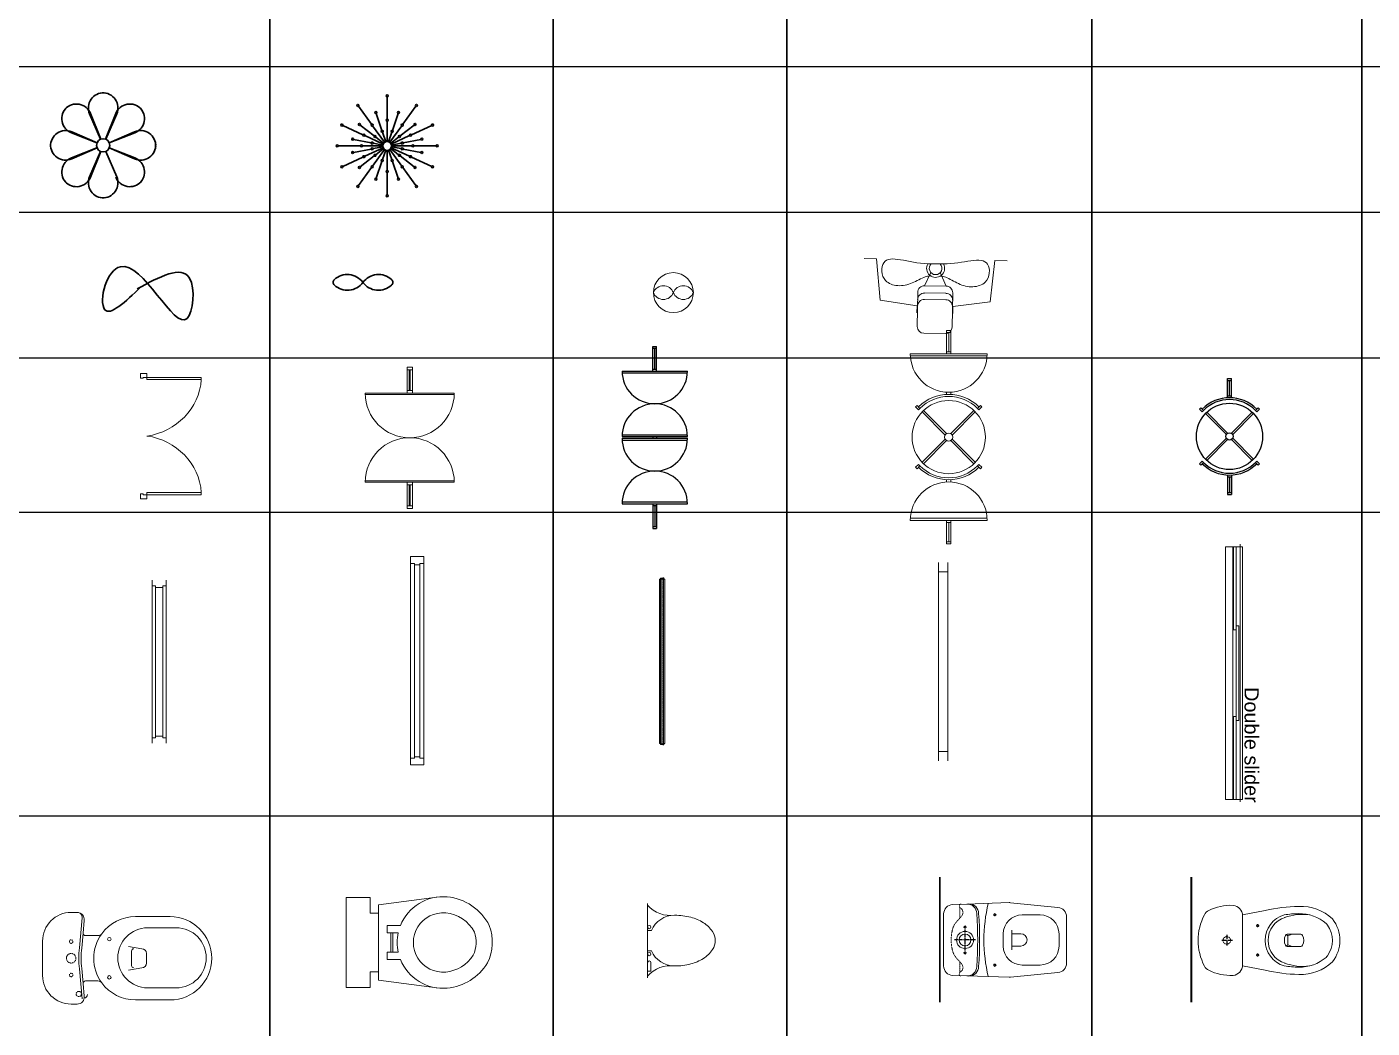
# Model space of a CAD drawing. Header units: millimetres. Extents: x 7765 to 58251, y -31150 to 10119.
# Drawn here: x 14942 to 22053, y -725 to 4569 of the extents above; entities that cross this region are included whole.
import ezdxf

# ---------------------------------------------------------------- set-up
doc = ezdxf.new("R2010")
doc.units = ezdxf.units.MM
for name, pattern in [('CENTER2', [1.125, 0.75, -0.125, 0.125, -0.125]), ('HIDDEN', [9.525, 6.35, -3.175]), ('HIDDEN2', [0.1875, 0.125, -0.0625])]:
    doc.linetypes.add(name, pattern=pattern)
doc.layers.add('axes', color=40, linetype='CENTER2')
doc.layers.add('ELECT. FIXTURE', color=3, linetype='Continuous')
for name, color, linetype, lineweight in [('DOOR', 26, 'Continuous', 9), ('E_LITE_POINT_Pen_No__14', 14, 'Continuous', 18), ('Eelectrical', 5, 'Continuous', 30), ('ELECTRICAL', 6, 'Continuous', 13), ('ELECTRICAL LAYOUT', 126, 'Continuous', 30), ('FUR', 7, 'Continuous', 15), ('FURNITURE', 32, 'Continuous', 13), ('text', 7, 'Continuous', 5), ('WIN', 34, 'Continuous', 5)]:
    doc.layers.add(name, color=color, linetype=linetype, lineweight=lineweight)
doc.styles.get("Standard").update_dxf_attribs({"font": 'Arial.ttf'})

# ---------------------------------------------------------------- blocks, each defined once
blk = doc.blocks.new('A$C19C41023')
for p, q in [((-50, 1825), (-50, 2500)), ((-50, 2500), (50, 2500)), ((-50, 2450), (50, 2450)), ((0, 1875), (0, 2450)), ((50, 1825), (50, 2500)), ((-50, 1875), (50, 1875)), ((-900, 1825), (900, 1825)), ((-899, 1775), (899, 1775)), ((-900, 25), (900, 25)), ((-899, 75), (899, 75)), ((-50, 25), (-50, -25)), ((50, 25), (50, -25)), ((-900, -25), (900, -25)), ((-899, -75), (899, -75)), ((-900, -1825), (900, -1825)), ((-899, -1775), (899, -1775)), ((-50, -1825), (-50, -2500)), ((50, -1825), (50, -2500)), ((-50, -1875), (50, -1875)), ((0, -1875), (0, -2450)), ((-50, -2450), (50, -2450)), ((-50, -2500), (50, -2500))]:
    blk.add_line(p, q)
for centre, start, end in [((0, 1825), 180, 360), ((0, 25), 360, 180), ((0, -25), 180, 360), ((0, -1825), 360, 180)]:
    blk.add_arc(centre, 900, start, end)
blk = doc.blocks.new('A$C715E23D6')
for p, q in [((-50, 999), (-50, 1500)), ((-50, 1500), (50, 1500)), ((-50, 1450), (50, 1450)), ((0, 1049), (0, 1450)), ((50, 999), (50, 1500)), ((-50, 1049), (50, 1049)), ((-50, -999), (-50, -1500)), ((50, -999), (50, -1500)), ((-50, -1049), (50, -1049)), ((0, -1049), (0, -1450)), ((-50, -1450), (50, -1450)), ((-50, -1500), (50, -1500))]:
    blk.add_line(p, q)
for points in [[(-673, 673), (-741, 741), (-774, 707), (-707, 640), (-673, 673)], [(673, 673), (741, 741), (774, 707), (707, 640), (673, 673)], [(-623, 589), (-82, 48)], [(-589, 623), (-48, 82)], [(589, 623), (48, 82)], [(623, 589), (82, 48)], [(-82, -48), (-623, -589)], [(-48, -82), (-589, -623)], [(48, -82), (589, -623)], [(82, -48), (623, -589)], [(-673, -673), (-707, -640), (-774, -707), (-741, -741), (-673, -673)], [(673, -673), (741, -741), (774, -707), (707, -640), (673, -673)]]:
    blk.add_lwpolyline(points)
for radius in [857, 95.2]:
    blk.add_circle((0, 0), radius)
for radius, start, end in [(1000, 45, 135), (952, 45, 135), (952, 225, 315), (1000, 225, 315)]:
    blk.add_arc((0, 0), radius, start, end)
blk = doc.blocks.new('WWCCCC')
for p, q in [((143.3, 188.2), (68.3, 185.7)), ((366, 195.6), (143.3, 188.2)), ((624.1, 170.4), (372.6, 195.4)), ((20, -139.3), (20, 135.7)), ((435, 130.7), (530, 130.7)), ((670, -124.1), (670, 120.5)), ((335, 30.7), (335, -34.3)), ((380, -54.3), (380, 50.7)), ((428.5, 30.7), (380, 30.7)), ((630, -34.3), (630, 30.7)), ((428.5, -34.3), (380, -34.3)), ((435, -134.3), (530, -134.3)), ((143.3, -191.7), (68.3, -189.2)), ((366, -199.2), (143.3, -191.7)), ((624.1, -173.9), (372.6, -199))]:
    blk.add_line(p, q)
at = {"linetype": 'HIDDEN2'}
for p, q in [((105.8, 186.9), (105.8, 185.5)), ((105.8, 169.4), (105.8, 114)), ((105.8, -117.6), (105.8, -173)), ((105.8, -189.1), (105.8, -190.5))]:
    blk.add_line(p, q, dxfattribs=at)
at = {"linetype": 'HIDDEN'}
for p, q in [((133, 74.4), (133, 57.1)), ((298.6, 130.7), (281.4, 130.7)), ((290, 139.4), (290, 122.1)), ((141.6, 65.7), (124.4, 65.7)), ((141.6, -69.3), (124.4, -69.3)), ((133, -77.9), (133, -60.6)), ((298.6, -134.3), (281.4, -134.3)), ((290, -142.9), (290, -125.6))]:
    blk.add_line(p, q, dxfattribs=at)
at = {"const_width": 10}
blk.add_lwpolyline([(0, -331), (0, 331)], dxfattribs=at)
for centre, radius in [((133, 65.7), 5.44), ((290, 130.7), 5.44), ((133, -1.8), 45), ((133, -1.8), 31.5), ((133, -69.3), 5.44), ((290, -134.3), 5.44)]:
    blk.add_circle(centre, radius)
for centre, radius, start, end in [((70, 135.7), 50, 91.91368, 180), ((145, 138.2), 50, 360, 91.91368), ((155, 138.9), 50, 360, 91.91368), ((1061.6, -1.8), 828.7, 166.48096, 193.51904), ((367.6, 145.6), 50, 84.32078, 91.91368), ((620, 120.5), 50, 360, 85.24756), ((-1761.9, -1.8), 1961.9, 355.90854, 4.09146), ((-1761.9, -1.8), 1971.9, 355.90854, 4.09146), ((435, 30.7), 100, 90, 180), ((530, 30.7), 100, 360, 90), ((428.5, -1.8), 32.5, 270, 90), ((435, -34.3), 100, 180, 270), ((530, -34.3), 100, 270, 360), ((70, -139.3), 50, 180, 268.08632), ((145, -141.8), 50, 268.08632, 360), ((620, -124.1), 50, 274.75244, 360), ((155, -142.5), 50, 268.08632, 360), ((367.6, -149.2), 50, 268.08632, 275.67922)]:
    blk.add_arc(centre, radius, start, end)
at = {"linetype": 'HIDDEN2'}
for points in [[(111.7, 188.8), (107.9, 187), (101.5, 183.9), (101.7, 170.2), (117.6, 163.8), (126.8, 139.9), (104.6, 111), (65.1, 74.1), (61.6, 27.3), (59.5, -1.8)], [(111.7, -192.4), (107.9, -190.5), (101.5, -187.4), (101.7, -173.8), (117.6, -167.3), (126.8, -143.5), (104.6, -114.5), (65.1, -77.6), (61.6, -30.9), (59.5, -1.8)]]:
    blk.add_open_spline(points, degree=3, knots=[0, 0, 0, 0, 0.011556, 0.0194659, 0.0345835, 0.0572812, 0.0850633, 0.1353618, 0.2183446, 0.2183446, 0.2183446, 0.2183446], dxfattribs=at)
at = {"layer": 'axes', "linetype": 'CENTER2', "ltscale": 30}
for p, q in [((133, -56.8), (133, 53.2)), ((188, -1.8), (78, -1.8))]:
    blk.add_line(p, q, dxfattribs=at)
blk = doc.blocks.new('WWC1233')
for p, q in [((390, 154.3), (270, 131.1)), ((270, -133.9), (270, 126.1)), ((509.8, 19.8), (500.3, 26.6)), ((505.8, 28.2), (578.7, 28.2)), ((509.8, 19.8), (532.6, 28.2)), ((509.8, -27.6), (509.8, 19.8)), ((509.8, -27.6), (500.3, -34.3)), ((505.8, -36), (578.7, -36)), ((509.8, -27.6), (532.6, -36)), ((390, -162), (270, -138.9))]:
    blk.add_line(p, q)
at = {"linetype": 'HIDDEN'}
for p, q in [((358.6, 73.6), (341.4, 73.6)), ((350, 82.3), (350, 65)), ((358.6, -81.4), (341.4, -81.4)), ((350, -90), (350, -72.7))]:
    blk.add_line(p, q, dxfattribs=at)
at = {"const_width": 10}
blk.add_lwpolyline([(0, -331), (0, 331)], dxfattribs=at)
for centre in [(350, 73.6), (350, -81.4)]:
    blk.add_circle(centre, 5.44)
at = {"linetype": 'HIDDEN'}
blk.add_circle((187.2, -3.9), 20, dxfattribs=at)
for centre, radius, start, end in [((113, 108.5), 50, 115.30902, 151.97461), ((206, -67.3), 248.8, 86.77032, 117.34958), ((215.5, 126.8), 54.5, 359.26058, 85.2868), ((581.7, -671.4), 847.6, 90.96251, 103.07356), ((577.7, -65.9), 242.2, 46.30792, 92.41005), ((324.2, -3.9), 289.2, 151.97461, 208.02539), ((530.7, -3.9), 140.7, 106.42576, 253.57424), ((530.7, -3.9), 125.7, 106.42576, 253.57424), ((570.2, -366.5), 503.9, 90.20111, 99.04736), ((587.1, -129.1), 262.9, 81.86108, 111.05597), ((573, -73.8), 211.3, 49.09554, 91.25018), ((678.3, 48.3), 50, 35.45788, 48.61759), ((605, -3.9), 140, 324.54212, 35.45788), ((605, -3.9), 180, 321.05756, 38.94244), ((557.2, -3.9), 66, 156.76198, 203.23802), ((505.8, 18.2), 10, 90, 156.76198), ((578.7, 18.2), 10, 23.23802, 90), ((527.3, -3.9), 66, 336.76198, 23.23802), ((505.8, -26), 10, 203.23802, 270), ((578.7, -26), 10, 270, 336.76198), ((113, -116.3), 50, 208.02539, 244.69098), ((215.5, -134.6), 54.5, 274.7132, 0.73942), ((570.2, 358.8), 503.9, 260.95264, 269.79889), ((587.1, 121.4), 262.9, 248.94403, 278.13892), ((577.7, 58.1), 242.2, 267.58995, 313.69208), ((573, 66.1), 211.3, 268.74982, 310.90446), ((678.3, -56.1), 50, 311.38241, 324.54212), ((206, 59.5), 248.8, 242.65042, 273.22968), ((581.7, 663.7), 847.6, 256.92644, 269.03749)]:
    blk.add_arc(centre, radius, start, end)
at = {"layer": 'axes', "linetype": 'CENTER2', "ltscale": 30}
for p, q in [((187.2, 26.1), (187.2, -33.9)), ((217.2, -3.9), (157.2, -3.9))]:
    blk.add_line(p, q, dxfattribs=at)
blk = doc.blocks.new('CHANDELIER 3')
at = {"layer": 'ELECTRICAL LAYOUT'}
for p, q in [((-13.9, 32.2), (-71.7, 166.1)), ((-12.9, 32.6), (-66.8, 168.1)), ((12.9, 32.6), (66.8, 168.1)), ((13.9, 32.2), (71.7, 166.1)), ((-32.2, 13.9), (-166.1, 71.7)), ((32.2, 13.9), (166.1, 71.7)), ((-32.6, 12.9), (-168.1, 66.8)), ((32.6, 12.9), (168.1, 66.8)), ((-32.6, -12.9), (-168.1, -66.8)), ((-32.2, -13.9), (-166.1, -71.7)), ((-13.9, -32.2), (-71.7, -166.1)), ((-12.9, -32.6), (-66.8, -168.1)), ((13.9, -32.2), (71.7, -166.1)), ((32.2, -13.9), (166.1, -71.7)), ((32.6, -12.9), (168.1, -66.8))]:
    blk.add_line(p, q, dxfattribs=at)
blk.add_circle((0, 0), 35.1, dxfattribs=at)
for centre, start, end in [((-141.2, 138.5), 21.66012, 137.73901), ((1.9, 197.8), 87.26099, 203.33988), ((-1.9, 197.8), 336.66012, 92.73901), ((141.2, 138.5), 42.26099, 158.33988), ((-138.5, 141.2), 132.26099, 248.33988), ((138.5, 141.2), 291.66012, 47.73901), ((-197.8, -1.9), 66.66012, 182.73901), ((197.8, -1.9), 357.26099, 113.33988), ((-197.8, 1.9), 177.26099, 293.33988), ((197.8, 1.9), 246.66012, 2.73901), ((-138.5, -141.2), 111.66012, 227.73901), ((138.5, -141.2), 312.26099, 68.33988), ((-141.2, -138.5), 222.26099, 338.33988), ((1.9, -197.8), 156.66012, 272.73901), ((-1.9, -197.8), 267.26099, 23.33988), ((141.2, -138.5), 201.66012, 317.73901)]:
    blk.add_arc(centre, 80.1, start, end, dxfattribs=at)
blk = doc.blocks.new('CHANDELIER 4')
at = {"layer": 'Eelectrical', "color": 1, "lineweight": 30, "ltscale": 15}
for p, q in [((0, 141), (0, 259)), ((0, 23.5), (0, 130.6)), ((0, -130.6), (0, -23.5)), ((0, -259), (0, -141))]:
    blk.add_line(p, q, dxfattribs=at)
at = {"layer": 'Eelectrical', "lineweight": 30, "ltscale": 15}
for p, q in [((-82.9, 114.8), (-151.6, 210)), ((82.9, 114.8), (151.6, 210)), ((-13.7, 19), (-76.8, 106.3)), ((13.7, 19), (76.8, 106.3)), ((-23, 4.4), (-74.8, 14.3)), ((23, 4.4), (74.8, 14.3)), ((85.1, 16.3), (177.4, 34)), ((-85.1, -16.3), (-177.4, -34)), ((-13.7, -19), (-76.8, -106.3)), ((-23, -4.4), (-74.8, -14.3)), ((13.7, -19), (76.8, -106.3)), ((-82.9, -114.8), (-151.6, -210)), ((82.9, -114.8), (151.6, -210))]:
    blk.add_line(p, q, dxfattribs=at)
at = {"layer": 'Eelectrical', "color": 190, "lineweight": 30, "ltscale": 15}
for p, q in [((-27.8, 82.1), (-58, 171.1)), ((-7.5, 22.2), (-24.4, 72.2)), ((7.5, -22.2), (24.4, -72.2)), ((27.8, -82.1), (58, -171.1))]:
    blk.add_line(p, q, dxfattribs=at)
at = {"layer": 'Eelectrical', "color": 2, "lineweight": 30, "ltscale": 15}
for p, q in [((27.8, 82.1), (58, 171.1)), ((7.5, 22.2), (24.4, 72.2)), ((-85.1, 16.3), (-177.4, 34)), ((-7.5, -22.2), (-24.4, -72.2)), ((23, -4.4), (74.8, -14.3)), ((85.1, -16.3), (177.4, -34)), ((-27.8, -82.1), (-58, -171.1))]:
    blk.add_line(p, q, dxfattribs=at)
at = {"layer": 'Eelectrical', "color": 130, "lineweight": 30, "ltscale": 15}
for p, q in [((-128.1, 59), (-235.2, 108.3)), ((128.1, 59), (235.2, 108.3)), ((-21.3, 9.8), (-118.6, 54.6)), ((21.3, 9.8), (118.6, 54.6)), ((-128.1, -59), (-235.2, -108.3)), ((-21.3, -9.8), (-118.6, -54.6)), ((21.3, -9.8), (118.6, -54.6)), ((128.1, -59), (235.2, -108.3))]:
    blk.add_line(p, q, dxfattribs=at)
at = {"layer": 'Eelectrical', "color": 6, "lineweight": 30, "ltscale": 15}
for p, q in [((-68.6, 53), (-142.9, 110.5)), ((68.6, 53), (142.9, 110.5)), ((-18.6, 14.3), (-60.3, 46.6)), ((18.6, 14.3), (60.3, 46.6)), ((-68.6, -53), (-142.9, -110.5)), ((-18.6, -14.3), (-60.3, -46.6)), ((18.6, -14.3), (60.3, -46.6)), ((68.6, -53), (142.9, -110.5))]:
    blk.add_line(p, q, dxfattribs=at)
at = {"layer": 'Eelectrical', "color": 3, "lineweight": 30, "ltscale": 15}
for p, q in [((-259, 0), (-141, 0)), ((-130.6, 0), (-23.5, 0)), ((23.5, 0), (130.6, 0)), ((141, 0), (259, 0))]:
    blk.add_line(p, q, dxfattribs=at)
at = {"layer": 'Eelectrical', "lineweight": 30, "ltscale": 15, "extrusion": (0, 0, -1)}
for centre, major_axis in [((-154.7, 214.2), (0, -5.22)), ((154.7, 214.2), (0, -5.22)), ((-79.8, 110.5), (0, -5.22)), ((79.8, 110.5), (0, -5.22)), ((0, 0), (0, -23.5)), ((-79.8, -110.5), (0, -5.22)), ((79.8, -110.5), (0, -5.22)), ((-154.7, -214.2), (0, -5.22)), ((154.7, -214.2), (0, -5.22))]:
    blk.add_ellipse(centre, major_axis=major_axis, ratio=1, dxfattribs=at)
at = {"layer": 'Eelectrical', "color": 190, "lineweight": 30, "ltscale": 15, "extrusion": (0, 0, -1)}
for centre in [(-59.6, 176), (-26.1, 77.1), (26.1, -77.1), (59.6, -176)]:
    blk.add_ellipse(centre, major_axis=(0, -5.22), ratio=1, dxfattribs=at)
at = {"layer": 'Eelectrical', "color": 2, "lineweight": 30, "ltscale": 15, "extrusion": (0, 0, -1)}
for centre in [(59.6, 176), (26.1, 77.1), (-182.5, 35), (-80, 15.3), (80, -15.3), (182.5, -35), (-26.1, -77.1), (-59.6, -176)]:
    blk.add_ellipse(centre, major_axis=(0, -5.22), ratio=1, dxfattribs=at)
at = {"layer": 'Eelectrical', "color": 130, "lineweight": 30, "ltscale": 15, "extrusion": (0, 0, -1)}
for centre in [(-240, 110.5), (240, 110.5), (-123.4, 56.8), (80, 15.3), (123.4, 56.8), (182.5, 35), (-182.5, -35), (-123.4, -56.8), (-80, -15.3), (123.4, -56.8), (-240, -110.5), (240, -110.5)]:
    blk.add_ellipse(centre, major_axis=(0, -5.22), ratio=1, dxfattribs=at)
at = {"layer": 'Eelectrical', "color": 6, "lineweight": 30, "ltscale": 15, "extrusion": (0, 0, -1)}
for centre in [(-147.1, 113.7), (147.1, 113.7), (-64.4, 49.8), (64.4, 49.8), (-64.4, -49.8), (64.4, -49.8), (-147.1, -113.7), (147.1, -113.7)]:
    blk.add_ellipse(centre, major_axis=(0, -5.22), ratio=1, dxfattribs=at)
at = {"layer": 'Eelectrical', "color": 1, "lineweight": 30, "ltscale": 15, "extrusion": (0, 0, -1)}
for centre in [(0, 135.8), (0, -135.8), (0, -264.2)]:
    blk.add_ellipse(centre, major_axis=(0, -5.22), ratio=1, dxfattribs=at)
at = {"layer": 'Eelectrical', "color": 3, "lineweight": 30, "ltscale": 15, "extrusion": (0, 0, -1)}
for centre in [(-264.2, 0), (-135.8, 0), (135.8, 0), (264.2, 0)]:
    blk.add_ellipse(centre, major_axis=(0, -5.22), ratio=1, dxfattribs=at)
blk = doc.blocks.new('EXHAUST 3')
at = {"lineweight": 30}
blk.add_open_spline([(-54.1, -29.1), (63.4, 34.8), (270.1, 147.2), (219.4, -426.1), (-69.6, 223.1), (-238, -1.8), (-244.6, -219.3), (-116, -96.5), (-34, -18.2)], degree=3, knots=[0, 0, 0, 0, 8.278493, 14.552754, 27.61688, 31.33621, 35.091015, 41.703874, 41.703874, 41.703874, 41.703874], dxfattribs=at)
blk = doc.blocks.new('EXHAUST 4')
at = {"layer": 'ELECT. FIXTURE', "color": 56, "lineweight": 30, "extrusion": (0, 0, -1)}
for centre, major_axis, start_param, end_param in [((-137.4, 0), (-20.3, 0), 5.450223, 7.116147), ((-82.3, -60.6), (-102.2, 0), 0.832962, 2.506425), ((82.3, -60.6), (-102.2, 0), 0.635168, 2.30863), ((137.4, 0), (-20.3, 0), 2.30863, 3.974555), ((-82.3, 60.6), (-102.2, 0), 3.776761, 5.450223), ((82.3, 60.6), (-102.2, 0), 3.974555, 5.648017)]:
    blk.add_ellipse(centre, major_axis=major_axis, ratio=1, start_param=start_param, end_param=end_param, dxfattribs=at)
blk = doc.blocks.new('EXHAUST5')
at = {"layer": 'ELECTRICAL', "color": 232, "true_color": 0xc20061}
blk.add_ellipse((0, 0), major_axis=(-105.7, 0), ratio=1, dxfattribs=at)
for centre, start_param, end_param in [((-52.8, -20.6), 3.513122, 5.913429), ((-52.9, 20.5), 0.371529, 2.771836), ((52.8, -20.6), 3.511349, 5.911656), ((52.9, 20.5), 0.369756, 2.770064)]:
    blk.add_ellipse(centre, major_axis=(-56.7, 0), ratio=1, start_param=start_param, end_param=end_param, dxfattribs=at)
blk = doc.blocks.new('DOOR 3')
at = {"layer": 'DOOR'}
for points in [[(-33.4, 331.4), (-33.4, 306.3), (-20.7, 306.3), (-20.7, 310.3), (0, 310.3), (0, 331.4)], [(0, 310.3), (287.2, 310.3), (287.2, 298), (0, 298)], [(-33.4, -331.4), (-33.4, -306.3), (-20.7, -306.3), (-20.7, -310.3), (0, -310.3), (0, -331.4)], [(0, -310.3), (287.2, -310.3), (287.2, -298), (0, -298)]]:
    blk.add_lwpolyline(points, close=True, dxfattribs=at)
blk.add_ellipse((-33.4, 306.3), major_axis=(-299.8, -121.8), ratio=0.948665, start_param=1.307108, end_param=2.709913, dxfattribs=at)
at = {"layer": 'DOOR', "extrusion": (0, 0, -1)}
blk.add_ellipse((-33.4, -306.3), major_axis=(-299.8, 121.8), ratio=0.948665, start_param=1.307108, end_param=2.709913, dxfattribs=at)
blk = doc.blocks.new('DOOR 5')
for p, q in [((-13.8, 359.7), (-13.8, 249)), ((-2.8, 359.7), (-2.8, 249)), ((2.8, 359.7), (2.8, 249)), ((13.8, 359.7), (13.8, 249)), ((-235.2, 235.2), (235.2, 235.2)), ((-235.1, 228.3), (235.1, 228.3)), ((-235.2, -235.2), (235.2, -235.2)), ((-235.1, -228.3), (235.1, -228.3)), ((-13.8, -359.7), (-13.8, -249)), ((-2.8, -359.7), (-2.8, -249)), ((2.8, -359.7), (2.8, -249)), ((13.8, -359.7), (13.8, -249))]:
    blk.add_line(p, q)
for points in [[(13.8, 373.5), (13.8, 359.7), (-13.8, 359.7), (-13.8, 373.5)], [(13.8, 235.2), (13.8, 249), (-13.8, 249), (-13.8, 235.2)], [(13.8, -235.2), (13.8, -249), (-13.8, -249), (-13.8, -235.2)], [(13.8, -373.5), (13.8, -359.7), (-13.8, -359.7), (-13.8, -373.5)]]:
    blk.add_lwpolyline(points, close=True)
for centre, start, end in [((0, 235.2), 180, 360), ((0, -235.2), 360, 180)]:
    blk.add_arc(centre, 235.2, start, end)
blk = doc.blocks.new('WINDOW 3')
at = {"layer": 'DOOR', "ltscale": 50}
for p, q in [((0, 416.1), (0, 446.2)), ((75.4, 446.2), (75.4, 416.1)), ((0, -416.1), (0, 416.1)), ((18.8, 416.1), (0, 416.1)), ((18.8, 408.5), (18.8, 416.1)), ((18.8, 408.5), (18.8, -379)), ((56.5, 408.5), (18.8, 408.5)), ((75.4, 416.1), (56.5, 416.1)), ((56.5, 416.1), (56.5, 408.5)), ((56.5, 408.5), (56.5, -379)), ((75.4, -386.6), (75.4, 416.1)), ((18.8, -386.6), (0, -386.6)), ((56.5, -379), (18.8, -379)), ((18.8, -379), (18.8, -386.6)), ((56.5, -386.6), (56.5, -379)), ((75.4, -386.6), (56.5, -386.6)), ((75.4, -386.6), (75.4, -416.1))]:
    blk.add_line(p, q, dxfattribs=at)
blk = doc.blocks.new('WINDOW 4')
at = {"layer": 'WIN'}
for p, q in [((0, 514.9), (0, 550.9)), ((72, 550.9), (0, 550.9)), ((0, 514.9), (21.6, 514.9)), ((0, 514.9), (0, -514.9)), ((21.6, 514.9), (21.6, 507.7)), ((21.6, 507.7), (50.4, 507.7)), ((21.6, -507.7), (21.6, 507.7)), ((72, 514.9), (50.4, 514.9)), ((50.4, 514.9), (50.4, 507.7)), ((50.4, 507.7), (50.4, -507.7)), ((72, 514.9), (72, 550.9)), ((72, -514.9), (72, 514.9)), ((0, -514.9), (0, -550.9)), ((0, -514.9), (21.6, -514.9)), ((72, -550.9), (0, -550.9)), ((21.6, -514.9), (21.6, -507.7)), ((21.6, -507.7), (50.4, -507.7)), ((50.4, -514.9), (50.4, -507.7)), ((72, -514.9), (50.4, -514.9)), ((72, -514.9), (72, -550.9))]:
    blk.add_line(p, q, dxfattribs=at)
blk = doc.blocks.new('WINDOW 5')
h = blk.add_hatch(color=256)
edge = h.paths.add_edge_path(flags=16)
edge.add_arc((22.5, 436.6), 0.21, -180, -90, ccw=False)
edge.add_line((22.3, 436.6), (22.3, 438.2))
edge.add_arc((22.5, 438.2), 0.21, 90, 180, ccw=False)
edge.add_line((22.5, 438.4), (22.7, 438.4))
edge.add_arc((22.7, 438.2), 0.21, 0, 90, ccw=False)
edge.add_line((22.9, 438.2), (22.9, 436.6))
edge.add_arc((22.7, 436.6), 0.21, -90, 0, ccw=False)
edge.add_line((22.7, 436.4), (22.5, 436.4))
edge = h.paths.add_edge_path()
edge.add_line((21.1, 437.6), (21.4, 437.5))
edge.add_arc((21.3, 437.4), 0.126, -64.99281, 64.99281, ccw=False)
edge.add_line((21.4, 437.3), (21.1, 437.2))
edge.add_arc((21.2, 437.1), 0.126, 475.00719, 611.65948)
edge.add_line((21.1, 436.9), (21.4, 436.8))
edge.add_arc((21.4, 436.7), 0.126, -58.32614, 71.65948, ccw=False)
edge.add_line((21.4, 436.6), (21.2, 436.5))
edge.add_arc((21.2, 436.4), 0.126, 481.67386, 618.32614)
edge.add_line((21.2, 436.2), (21.5, 436.2))
edge.add_arc((21.5, 436), 0.126, -51.65948, 78.32614, ccw=False)
edge.add_line((21.6, 436), (21.3, 435.8))
edge.add_arc((21.4, 435.7), 0.126, 488.34052, 624.99281)
edge.add_line((21.4, 435.5), (21.7, 435.5))
edge.add_arc((21.7, 435.4), 0.126, -68.82631, 84.99281, ccw=False)
edge.add_arc((22.8, 432.5), 2.93, 471.17369, 499.00156)
edge.add_arc((20.7, 434.4), 0.126, 499.00156, 666.71805)
edge.add_arc((22.2, 432.3), 2.51, 90, 126.71805, ccw=False)
edge.add_line((22.2, 434.8), (22.4, 434.8))
edge.add_arc((22.4, 434.9), 0.0838, 270, 373.37344)
edge.add_line((22.5, 434.9), (22.3, 435.7))
edge.add_arc((22.4, 435.8), 0.0838, 90, 193.37344, ccw=False)
edge.add_line((22.4, 435.9), (22.8, 435.9))
edge.add_arc((22.8, 435.8), 0.0838, 0, 90, ccw=False)
edge.add_line((22.8, 435.8), (22.8, 435.6))
edge.add_arc((22.9, 435.6), 0.0838, 540, 675)
edge.add_line((23, 435.6), (23.4, 436))
edge.add_arc((23.3, 436.1), 0.0838, 315, 360)
edge.add_line((23.4, 436.1), (23.4, 438.7))
edge.add_arc((23.3, 438.7), 0.0838, 360, 405)
edge.add_line((23.4, 438.8), (23, 439.2))
edge.add_arc((22.9, 439.2), 0.0838, 405, 540)
edge.add_line((22.8, 439.2), (22.8, 439))
edge.add_arc((22.8, 439), 0.0838, -90, 0, ccw=False)
edge.add_line((22.8, 439), (22.4, 439))
edge.add_arc((22.4, 439), 0.0838, -193.37344, -90, ccw=False)
edge.add_line((22.3, 439.1), (22.5, 439.9))
edge.add_arc((22.4, 439.9), 0.0838, 346.62656, 450)
edge.add_line((22.4, 440), (22.2, 440))
edge.add_arc((22.2, 442.5), 2.51, -126.71805, -90, ccw=False)
edge.add_arc((20.7, 440.4), 0.126, 413.28195, 580.99844)
edge.add_arc((22.8, 442.3), 2.93, 580.99844, 608.82631)
edge.add_arc((21.7, 439.4), 0.126, -84.99281, 68.82631, ccw=False)
edge.add_line((21.7, 439.3), (21.4, 439.3))
edge.add_arc((21.4, 439.1), 0.126, 455.00719, 591.65948)
edge.add_line((21.3, 439), (21.6, 438.9))
edge.add_arc((21.5, 438.8), 0.126, -78.32614, 51.65948, ccw=False)
edge.add_line((21.5, 438.6), (21.2, 438.6))
edge.add_arc((21.2, 438.5), 0.126, 461.67386, 598.32614)
edge.add_line((21.2, 438.3), (21.4, 438.2))
edge.add_arc((21.4, 438.1), 0.126, -71.65948, 58.32614, ccw=False)
edge.add_line((21.4, 438), (21.1, 437.9))
edge.add_arc((21.2, 437.8), 0.126, 468.34052, 604.99281)
h = blk.add_hatch(color=256)
edge = h.paths.add_edge_path(flags=16)
edge.add_arc((22.5, -436.6), 0.21, 90, 180, ccw=False)
edge.add_line((22.5, -436.4), (22.7, -436.4))
edge.add_arc((22.7, -436.6), 0.21, 0, 90, ccw=False)
edge.add_line((22.9, -436.6), (22.9, -438.2))
edge.add_arc((22.7, -438.2), 0.21, -90, 0, ccw=False)
edge.add_line((22.7, -438.4), (22.5, -438.4))
edge.add_arc((22.5, -438.2), 0.21, -180, -90, ccw=False)
edge.add_line((22.3, -438.2), (22.3, -436.6))
edge = h.paths.add_edge_path()
edge.add_line((21.4, -437.5), (21.1, -437.6))
edge.add_arc((21.2, -437.8), 0.126, 475.00719, 611.65948)
edge.add_line((21.1, -437.9), (21.4, -438))
edge.add_arc((21.4, -438.1), 0.126, -58.32614, 71.65948, ccw=False)
edge.add_line((21.4, -438.2), (21.2, -438.3))
edge.add_arc((21.2, -438.5), 0.126, 481.67386, 618.32614)
edge.add_line((21.2, -438.6), (21.5, -438.6))
edge.add_arc((21.5, -438.8), 0.126, -51.65948, 78.32614, ccw=False)
edge.add_line((21.6, -438.9), (21.3, -439))
edge.add_arc((21.4, -439.1), 0.126, 488.34052, 624.99281)
edge.add_line((21.4, -439.3), (21.7, -439.3))
edge.add_arc((21.7, -439.4), 0.126, -68.82631, 84.99281, ccw=False)
edge.add_arc((22.8, -442.3), 2.93, 471.17369, 499.00156)
edge.add_arc((20.7, -440.4), 0.126, 499.00156, 666.71805)
edge.add_arc((22.2, -442.5), 2.51, 90, 126.71805, ccw=False)
edge.add_line((22.2, -440), (22.4, -440))
edge.add_arc((22.4, -439.9), 0.0838, 270, 373.37344)
edge.add_line((22.5, -439.9), (22.3, -439.1))
edge.add_arc((22.4, -439), 0.0838, 90, 193.37344, ccw=False)
edge.add_line((22.4, -439), (22.8, -439))
edge.add_arc((22.8, -439), 0.0838, 0, 90, ccw=False)
edge.add_line((22.8, -439), (22.8, -439.2))
edge.add_arc((22.9, -439.2), 0.0838, 540, 675)
edge.add_line((23, -439.2), (23.4, -438.8))
edge.add_arc((23.3, -438.7), 0.0838, 315, 360)
edge.add_line((23.4, -438.7), (23.4, -436.1))
edge.add_arc((23.3, -436.1), 0.0838, 360, 405)
edge.add_line((23.4, -436), (23, -435.6))
edge.add_arc((22.9, -435.6), 0.0838, 405, 540)
edge.add_line((22.8, -435.6), (22.8, -435.8))
edge.add_arc((22.8, -435.8), 0.0838, -90, 0, ccw=False)
edge.add_line((22.8, -435.9), (22.4, -435.9))
edge.add_arc((22.4, -435.8), 0.0838, -193.37344, -90, ccw=False)
edge.add_line((22.3, -435.7), (22.5, -434.9))
edge.add_arc((22.4, -434.9), 0.0838, 346.62656, 450)
edge.add_line((22.4, -434.8), (22.2, -434.8))
edge.add_arc((22.2, -432.3), 2.51, -126.71805, -90, ccw=False)
edge.add_arc((20.7, -434.4), 0.126, 413.28195, 580.99844)
edge.add_arc((22.8, -432.5), 2.93, 580.99844, 608.82631)
edge.add_arc((21.7, -435.4), 0.126, -84.99281, 68.82631, ccw=False)
edge.add_line((21.7, -435.5), (21.4, -435.5))
edge.add_arc((21.4, -435.7), 0.126, 455.00719, 591.65948)
edge.add_line((21.3, -435.8), (21.6, -436))
edge.add_arc((21.5, -436), 0.126, -78.32614, 51.65948, ccw=False)
edge.add_line((21.5, -436.2), (21.2, -436.2))
edge.add_arc((21.2, -436.4), 0.126, 461.67386, 598.32614)
edge.add_line((21.2, -436.5), (21.4, -436.6))
edge.add_arc((21.4, -436.7), 0.126, -71.65948, 58.32614, ccw=False)
edge.add_line((21.4, -436.8), (21.1, -436.9))
edge.add_arc((21.2, -437.1), 0.126, 468.34052, 604.99281)
edge.add_line((21.1, -437.2), (21.4, -437.3))
edge.add_arc((21.3, -437.4), 0.126, -64.99281, 64.99281, ccw=False)
for p, q in [((0, -434.4), (0, 434.4)), ((0, 434.4), (5.7, 434.4)), ((5.7, 434.4), (5.7, -434.4)), ((17.6, 441.1), (24.5, 441.1)), ((17.6, 439.6), (17.6, 441.1)), ((22.4, -441.1), (22.4, 441.1)), ((24.5, 441.1), (24.5, 434.8)), ((24.5, 434.8), (29.1, 434.8)), ((29.1, -434.8), (29.1, 434.8)), ((0, -434.4), (5.7, -434.4)), ((17.6, -441.1), (17.6, -439.6)), ((17.6, -441.1), (24.5, -441.1)), ((24.5, -441.1), (24.5, -434.8)), ((24.5, -434.8), (29.1, -434.8))]:
    blk.add_line(p, q)
at = {"color": 4, "lineweight": 0}
for p, q in [((7, -439.7), (7, 439.7)), ((7.1, -439.8), (7.1, 439.8)), ((7.3, -439.9), (7.3, 439.9)), ((7.4, -440), (7.4, 440)), ((7.5, -440), (7.5, 440)), ((7.7, -440), (7.7, 440)), ((7.8, -440), (7.8, 440)), ((7.9, -440), (7.9, 440)), ((8.1, -440), (8.1, 440)), ((8.2, -440), (8.2, 440)), ((8.3, -440), (8.3, 440)), ((8.5, -440), (8.5, 440)), ((8.6, -440), (8.6, 440)), ((8.7, -440), (8.7, 440)), ((8.9, -440), (8.9, 440)), ((9, -440), (9, 440)), ((9.1, -439.9), (9.1, 439.9)), ((9.3, -439.8), (9.3, 439.8)), ((9.4, -439.6), (9.4, 439.6)), ((19.5, -439.6), (19.5, 439.6)), ((19.6, -439.7), (19.6, 439.7)), ((19.8, -439.9), (19.8, 439.9)), ((19.9, -440), (19.9, 440)), ((20, -440), (20, 440)), ((20.2, -440), (20.2, 440)), ((20.3, -440), (20.3, 440)), ((20.4, -440), (20.4, 440)), ((20.6, -440), (20.6, 440)), ((20.7, -440), (20.7, 440)), ((20.8, -439.9), (20.8, 439.9)), ((21, -439.8), (21, 439.8)), ((21.1, -439.7), (21.1, 439.7))]:
    blk.add_line(p, q, dxfattribs=at)
at = {"color": 5, "linetype": 'HIDDEN'}
blk.add_line((17.6, -435.4), (17.6, 435.4), dxfattribs=at)
at = {"color": 4}
blk.add_lwpolyline([(9.4, -439.6), (9.4, 439.6), (9, 440), (7.3, 440), (6.9, 439.6), (6.9, 439.6), (6.9, -439.6), (7.3, -440), (9, -440), (9.4, -439.6), (9.4, 439.6)], dxfattribs=at)
for points in [[(9.4, 435.4), (9.4, 439.6), (19.5, 439.6), (19.5, 435.4)], [(9.4, -435.4), (9.4, -439.6), (19.5, -439.6), (19.5, -435.4)]]:
    blk.add_lwpolyline(points, close=True)
blk.add_lwpolyline([(21.2, -439.6), (21.2, 439.6), (20.7, 440), (19.9, 440), (19.5, 439.6), (19.5, 439.6), (19.5, -439.6), (19.9, -440), (20.7, -440), (21.2, -439.6)], close=True, dxfattribs=at)
blk.add_lwpolyline([(22.4, 434.8), (22.4, 441.1)])
blk = doc.blocks.new('WC 3')
for p, q in [((194.5, 55.6), (209.3, 214.6)), ((706.5, 161.2), (555.4, 161.2)), ((214.3, 133.4), (207, 54.3)), ((524.3, 50.4), (455, 63)), ((470.1, 37.8), (470.1, -37.8)), ((549.5, 25.2), (549.5, 0)), ((549.5, -25.2), (549.5, 0)), ((194.5, -55.6), (209.3, -214.6)), ((207, -54.3), (214.3, -133.4)), ((524.3, -50.4), (455, -63)), ((706.5, -156.3), (555.4, -156.3))]:
    blk.add_line(p, q)
blk.add_lwpolyline([(0, -91.3), (0, 91.3, -0.414214), (151.1, 242.5), (182.9, 242.5, -0.446202), (220.5, 200.6), (214.3, 133.4, 0.441365), (226.9, 119.7), (292.9, 119.7, 0.239438), (313.2, 130, -0.239438), (491.2, 220.4), (673.8, 220.4, -1), (673.8, -220.4), (491.2, -220.4, -0.239438), (313.2, -130, 0.239438), (292.9, -119.7), (226.9, -119.7, 0.441365), (214.3, -133.4), (220.5, -200.6, -0.446202), (182.9, -242.5), (151.1, -242.5, -0.414214)], format="xyb", close=True)
at = {"linetype": 'HIDDEN'}
for centre, radius in [((151.1, 88.2), 9.45), ((151.1, 0), 25.2), ((151.1, -88.2), 9.45), ((191.4, -188.9), 13.9)]:
    blk.add_circle(centre, radius, dxfattribs=at)
for centre in [(352.7, 100.8), (352.7, -100.8)]:
    blk.add_circle(centre, 9.45)
for centre, radius, start, end in [((184.3, 217.3), 25.2, 353.81383, 91.39586), ((556.7, 2.4), 158.8, 90.47675, 269.52325), ((706.5, 2.4), 158.8, 270, 90), ((491.2, 0), 220.4, 143.86118, 216.13882), ((707.9, 0), 516.4, 173.81383, 186.18617), ((707.9, 0), 503.8, 173.81383, 186.18617), ((482.7, 37.8), 12.6, 90, 180), ((524.3, 25.2), 25.2, 0, 90), ((482.7, -37.8), 12.6, 180, 270), ((524.3, -25.2), 25.2, 270, 0), ((220.5, -193.1), 16.8, 268.60414, 6.18617)]:
    blk.add_arc(centre, radius, start, end)
blk = doc.blocks.new('WC 4')
at = {"layer": 'FUR'}
for p, q in [((0, 237.5), (0, -237.5)), ((127, 237.5), (0, 237.5)), ((127, 155.1), (127, 237.5)), ((478.9, 240), (171.1, 199.4)), ((171.1, 155.1), (127, 155.1)), ((171.1, 199.4), (171.1, -199.4)), ((217.1, 89.4), (217.1, 51.9)), ((287, 89.4), (217.1, 89.4)), ((275.5, 51.9), (217.1, 51.9)), ((235.6, 51.9), (235.6, -51.9)), ((246.3, 51.9), (246.3, -51.9)), ((275.5, -51.9), (217.1, -51.9)), ((217.1, -89.4), (217.1, -51.9)), ((287, -89.4), (217.1, -89.4)), ((127, -155.1), (127, -237.5)), ((171.1, -155.1), (127, -155.1)), ((478.9, -240), (171.1, -199.4)), ((127, -237.5), (0, -237.5))]:
    blk.add_line(p, q, dxfattribs=at)
for centre, major_axis, start_param, end_param in [((512.2, 0), (0, -242.3), 3.050536, 4.334428), ((509, -34.7), (0, -277.2), 2.036293, 3.050433), ((512.2, 0), (0, -156.8), 3.050558, 6.37422), ((509, -34.7), (0, -191.7), 2.058884, 3.050433), ((528.5, 2.2), (0, -244.4), 1.102255, 1.936723), ((512.2, 0), (0, -242.3), 4.496685, 4.928093), ((528.5, 2.2), (0, -158.9), 1.121596, 1.9103), ((509, 34.7), (0, -191.7), 0.09116, 1.012784), ((512.2, 0), (0, -242.3), 5.09035, 6.374198), ((509, 34.7), (0, -277.2), 0.09114, 1.029301)]:
    blk.add_ellipse(centre, major_axis=major_axis, ratio=1, start_param=start_param, end_param=end_param, dxfattribs=at)
blk = doc.blocks.new('DOOR45')
for p, q in [((-11.3, 564.6), (11.3, 564.6)), ((-11.3, 440.4), (-11.3, 564.6)), ((-11.3, 553.3), (11.3, 553.3)), ((0, 451.7), (0, 553.3)), ((11.3, 440.4), (11.3, 564.6)), ((-203.2, 440.4), (203.2, 440.4)), ((-202.9, 429.1), (202.9, 429.1)), ((-11.3, 451.7), (11.3, 451.7)), ((-11.3, 225.5), (-11.3, 237.4)), ((11.3, 225.5), (11.3, 237.4)), ((-11.3, -225.5), (-11.3, -237.4)), ((11.3, -225.5), (11.3, -237.4)), ((-203.2, -440.4), (203.2, -440.4)), ((-202.9, -429.1), (202.9, -429.1)), ((-11.3, -440.4), (-11.3, -564.6)), ((-11.3, -451.7), (11.3, -451.7)), ((0, -451.7), (0, -553.3)), ((11.3, -440.4), (11.3, -564.6)), ((-11.3, -553.3), (11.3, -553.3)), ((-11.3, -564.6), (11.3, -564.6))]:
    blk.add_line(p, q)
for points in [[(-152.1, 152.1), (-167.3, 167.3), (-174.9, 159.7), (-159.7, 144.5), (-152.1, 152.1)], [(152.1, 152.1), (167.3, 167.3), (174.9, 159.7), (159.7, 144.5), (152.1, 152.1)], [(-140.7, 133.1), (-18.5, 10.9)], [(-133.1, 140.7), (-10.9, 18.5)], [(133.1, 140.7), (10.9, 18.5)], [(140.7, 133.1), (18.5, 10.9)], [(-18.5, -10.9), (-140.7, -133.1)], [(-10.9, -18.5), (-133.1, -140.7)], [(10.9, -18.5), (133.1, -140.7)], [(18.5, -10.9), (140.7, -133.1)], [(-152.1, -152.1), (-159.7, -144.5), (-174.9, -159.7), (-167.3, -167.3), (-152.1, -152.1)], [(152.1, -152.1), (167.3, -167.3), (174.9, -159.7), (159.7, -144.5), (152.1, -152.1)]]:
    blk.add_lwpolyline(points)
for radius in [193.6, 21.5]:
    blk.add_circle((0, 0), radius)
for centre, radius, start, end in [((0, 440.4), 203.2, 180, 360), ((0, 0), 225.8, 45, 135), ((0, 0), 215.1, 45, 135), ((0, 0), 225.8, 225, 315), ((0, 0), 215.1, 225, 315), ((0, -440.4), 203.2, 360, 180)]:
    blk.add_arc(centre, radius, start, end)
blk = doc.blocks.new('PP-WINDOW45')
at = {"color": 0}
for p, q in [((0, -525), (0, 525)), ((50, -525), (50, 525)), ((50, 475), (0, 475)), ((50, -475), (0, -475))]:
    blk.add_line(p, q, dxfattribs=at)
blk = doc.blocks.new('PP-WINDOW 43')
for p, q in [((38.2, 667.5), (38.2, -667.5)), ((41.7, 229.5), (41.7, 667.5)), ((41.7, 667.5), (55.6, 667.5)), ((55.6, 667.5), (55.6, 229.5)), ((55.6, 229.5), (41.7, 229.5)), ((55.6, -250.3), (55.6, 250.3)), ((55.6, 250.3), (69.5, 250.3)), ((69.5, 250.3), (69.5, -250.3)), ((55.6, -229.5), (41.7, -229.5)), ((41.7, -229.5), (41.7, -667.5)), ((55.6, -667.5), (55.6, -229.5)), ((69.5, -250.3), (55.6, -250.3)), ((41.7, -667.5), (55.6, -667.5))]:
    blk.add_line(p, q)
at = {"linetype": 'ByBlock'}
blk.add_lwpolyline([(76.5, 667.5), (76.5, -667.5), (0, -667.5), (0, 667.5)], close=True, dxfattribs=at)
blk.add_lwpolyline([(76.5, 681.4), (76.5, 667.5), (90.4, 667.5), (90.4, -667.5), (76.5, -667.5), (76.5, -681.4)], dxfattribs=at)
blk.add_text('Double slider', height=75, rotation=270).set_placement((100.4, -74.1))
blk = doc.blocks.new('exhaust')
at = {"layer": 'E_LITE_POINT_Pen_No__14', "linetype": 'Continuous'}
for p, q in [((10.37, 4.43), (1.7, 4.43)), ((0, 2.73), (0, -2.73)), ((8.59, 2.73), (8.59, -2.73)), ((10.23, 2.73), (10.23, -2.73)), ((12.08, 2.73), (12.08, -2.73)), ((15.46, 1.2), (12.08, 2.73)), ((17.68, -1.98), (17.68, 1.98)), ((15.46, -1.2), (12.08, -2.73)), ((10.37, -4.43), (1.7, -4.43))]:
    blk.add_line(p, q, dxfattribs=at)
at = {"layer": 'E_LITE_POINT_Pen_No__14', "linetype": 'Continuous', "flags": 128}
for points in [[(18.74, 18.13), (18.74, 15), (8.2, 13.98), (6.93, 4.55), (5.13, 4.55)], [(18.74, -18.13), (18.74, -15), (8.2, -13.98), (6.93, -4.55), (5.13, -4.55)]]:
    blk.add_lwpolyline(points, dxfattribs=at)
at = {"layer": 'E_LITE_POINT_Pen_No__14', "linetype": 'Continuous'}
for centre, radius, start, end in [((1.7, 2.73), 1.7, 90, 180), ((6.89, 2.73), 1.7, 360, 90), ((8.52, 2.73), 1.7, 360, 90), ((10.37, 2.73), 1.7, 360, 90), ((16.53, 0), 2.29, 60.0062, 299.9938), ((16.53, 0), 1.6, 44.5622, 315.4378), ((1.7, -2.73), 1.7, 180, 270), ((6.89, -2.73), 1.7, 270, 360), ((8.52, -2.73), 1.7, 270, 360), ((10.37, -2.73), 1.7, 270, 360)]:
    blk.add_arc(centre, radius, start, end, dxfattribs=at)
for points in [[(17.68, 1.98), (17.71, 7.02), (19.99, 11.69), (17.77, 13.17), (16.67, 13.91), (14.45, 13.85), (13.22, 12.65), (12.45, 11.9), (12.07, 10.7), (12, 9.55), (11.92, 8.27), (12.21, 7.05), (12.74, 5.86), (13.25, 4.72), (13.96, 3.61), (14.32, 2.6), (14.44, 2.25), (14.52, 1.91), (14.59, 1.2)], [(17.68, -1.98), (17.71, -7.02), (19.99, -11.69), (17.77, -13.17), (16.67, -13.91), (14.45, -13.85), (13.22, -12.65), (12.45, -11.9), (12.07, -10.7), (12, -9.55), (11.92, -8.27), (12.21, -7.05), (12.74, -5.86), (13.25, -4.72), (13.96, -3.61), (14.32, -2.6), (14.44, -2.25), (14.52, -1.91), (14.59, -1.2)]]:
    blk.add_open_spline(points, degree=3, knots=[0, 0, 0, 0, 1, 1, 1, 2, 2, 2, 3, 3, 3, 4, 4, 4, 5, 5, 5, 6, 6, 6, 6], dxfattribs=at)
blk = doc.blocks.new('yhnty')
for p, q in [((11773.03, 1433.07), (11773.03, 1429.02)), ((11773.03, 1431.05), (11774.04, 1431.05)), ((11773.03, 1428.52), (11773.03, 1429.02)), ((11774.04, 1431.05), (11774.04, 1428.52)), ((11773.03, 1418.91), (11773.03, 1424.98)), ((11773.03, 1424.98), (11774.17, 1424.98)), ((11773.03, 1418.91), (11774.17, 1418.91)), ((11773.03, 1410.83), (11773.03, 1414.87))]:
    blk.add_line(p, q)
blk.add_lwpolyline([(11773.03, 1411.33), (11773.03, 1432.56)])
blk.add_lwpolyline([(11781.12, 1429.53, -0.063415), (11785.97, 1428.91, -0.076468), (11789.7, 1427.31, -0.107136), (11792.44, 1424.64, -0.147373), (11793.25, 1421.95, -0.147373), (11792.44, 1419.26, -0.107136), (11789.7, 1416.59, -0.076468), (11785.97, 1414.98, -0.063415), (11781.12, 1414.37, -0.063415)], format="xyb")
for centre in [(11773.54, 1425.99), (11773.54, 1417.9)]:
    blk.add_circle(centre, 0.505)
for centre, radius, start, end in [((11779.89, 1438.54), 9.09, 221.089, 277.7989), ((11773.54, 1428.52), 0.505, 180, 0), ((11781.12, 1421.95), 7.58, 90, 156.4218), ((11781.12, 1421.95), 7.58, 203.5782, 270), ((11779.89, 1405.36), 9.09, 82.2011, 138.911)]:
    blk.add_arc(centre, radius, start, end)

msp = doc.modelspace()

# ---------------------------------------------------------------- linework, layer by layer
at = {"color": 254}
for p, q in [((16225.9, 9627.8), (16225.9, -8784.4)), ((16225.9, -30077.5), (16225.9, 9627.8)), ((17724.7, 9627.8), (17724.7, -8784.4)), ((17724.7, -30077.5), (17724.7, 9627.8)), ((18959.6, 9627.8), (18959.6, -8784.4)), ((18959.6, -30077.5), (18959.6, 9627.8)), ((20572.1, 9627.8), (20572.1, -8784.4)), ((20572.1, -30077.5), (20572.1, 9627.8)), ((21999.1, 9627.8), (21999.1, -8784.4)), ((21999.1, -30077.5), (21999.1, 9627.8)), ((8508, 4359.9), (57541.7, 4359.9)), ((8508, 3589.5), (57541.7, 3589.5)), ((8508, 2819.2), (57541.7, 2819.2)), ((8508, 2003.5), (57541.7, 2003.5)), ((8508, 397.1), (57541.7, 397.1)), ((8508, 397.1), (57541.7, 397.1))]:
    msp.add_line(p, q, dxfattribs=at)
at = {"layer": 'Eelectrical', "color": 1, "lineweight": 30, "ltscale": 15, "extrusion": (0, 0, -1)}
msp.add_ellipse((16846.5, 4203.6), major_axis=(0, -5.22), ratio=1, dxfattribs=at)

# ---------------------------------------------------------------- block references
at = {"xscale": 20.82958035190563, "yscale": 20.82958035190563, "zscale": 20.82958035190563, "rotation": 89.13007474244398}
msp.add_blockref('exhaust', (19740.5, 2947.8), dxfattribs=at)
for name, p, xscale, yscale, zscale in [('A$C19C41023', (18261, 2398.1), 0.1922828155636902, 0.1922828155636902, 0.1922828155636902), ('A$C715E23D6', (21299.5, 2403.5), 0.2042952621470434, 0.2042952621470434, 0.2042952621470434)]:
    msp.add_blockref(name, p, dxfattribs=dict(xscale=xscale, yscale=yscale, zscale=zscale))
at = {"layer": 'FURNITURE', "xscale": -17.69006116020682, "yscale": 17.69006116020682, "zscale": 17.69006116020682, "rotation": 180}
msp.add_blockref('yhnty', (-190042.6, 24891.9), dxfattribs=at)
at = {"layer": 'text'}
for name, p in [('CHANDELIER 3', (15344.9, 3942.4)), ('CHANDELIER 4', (16846.5, 3939.4)), ('EXHAUST 3', (15578.6, 3212.3)), ('EXHAUST 4', (16718.5, 3217.7, -201237.2)), ('EXHAUST5', (18359.4, 3163.7)), ('DOOR45', (19815.1, 2399.7)), ('DOOR 3', (15576.4, 2405.5)), ('DOOR 5', (16965.8, 2396.5)), ('PP-WINDOW 43', (21278.6, 1151.8)), ('WINDOW 4', (16969, 1217.2)), ('PP-WINDOW45', (19761, 1212.6)), ('WINDOW 3', (15603.3, 1196.7)), ('WINDOW 5', (18285.3, 1213.7, 0)), ('WWCCCC', (19768.3, -257.4)), ('WWC1233', (21098.3, -257.4)), ('WC 4', (16629.6, -272.5)), ('WC 3', (15024.7, -355.9))]:
    msp.add_blockref(name, p, dxfattribs=at)

doc.saveas('drawing.dxf')
